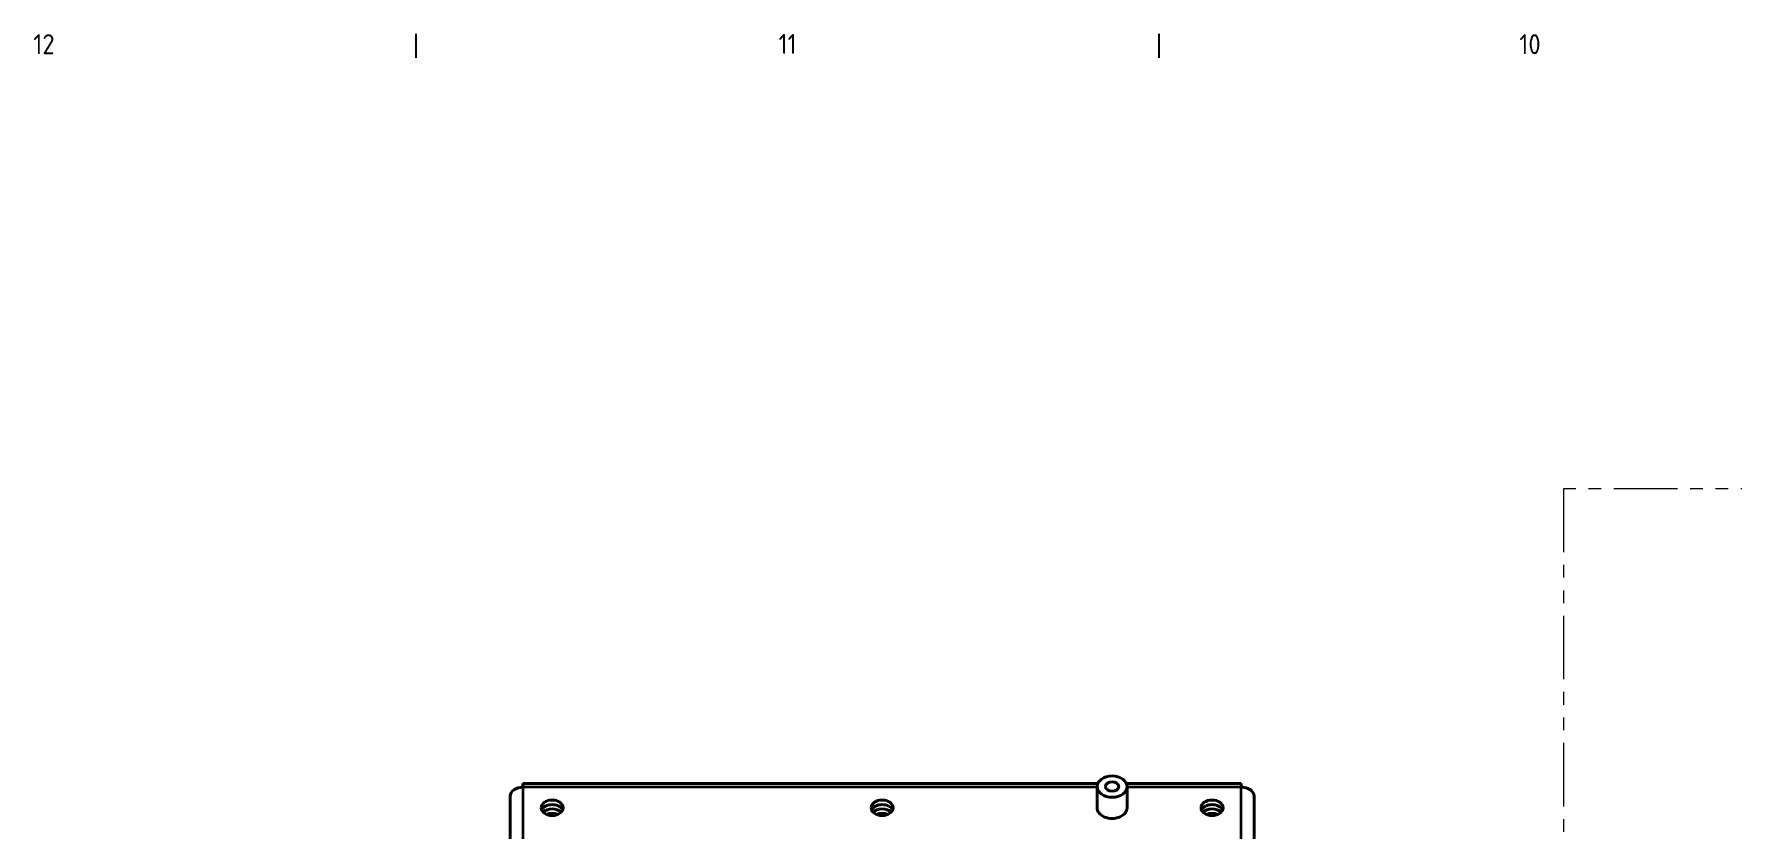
# Model space of a CAD drawing. Header units: millimetres. Extents: x 0 to 5945, y 0 to 4205.
# Drawn here: x 1667 to 2516, y 3720 to 4117 of the extents above; entities that cross this region are included whole.
import ezdxf

# ---------------------------------------------------------------- set-up
doc = ezdxf.new("R2010")
doc.units = ezdxf.units.MM
doc.header["$LTSCALE"] = 5
doc.linetypes.add('PHANTOM', pattern=[63.5, 31.75, -6.35, 6.35, -6.35, 6.35, -6.35])
doc.layers.get('0').update_dxf_attribs({"color": 3, "lineweight": 25})
for name, color, linetype, lineweight in [('가시적인 것(ISO)', 3, 'Continuous', 40), ('가시적인 좁은 것(ISO)', 3, 'Continuous', 35), ('경계(ISO)', 7, 'Continuous', 25), ('참조(ISO)', 6, 'Continuous', 35)]:
    doc.layers.add(name, color=color, linetype=linetype, lineweight=lineweight)
doc.styles.add('문자 텍스트_PSTEK_POSCO', font='isocp.shx')

# ---------------------------------------------------------------- blocks, each defined once
blk = doc.blocks.new('경계 Default Border')
at = {"layer": '경계(ISO)'}
for p, q in [((371.56, 821), (371.56, 823.4)), ((445.88, 821), (445.88, 823.4))]:
    blk.add_line(p, q, dxfattribs=at)
at = {"layer": '경계(ISO)', "color": 2, "char_height": 2, "attachment_point": 7, "style": '문자 텍스트_PSTEK_POSCO'}
for s, insert in [('12', (333.29, 821.38)), ('11', (407.82, 821.4)), ('10', (481.91, 821.38))]:
    blk.add_mtext(s, dxfattribs=dict(at, insert=insert))

msp = doc.modelspace()

# ---------------------------------------------------------------- linework, layer by layer
at = {"layer": '가시적인 것(ISO)'}
for p, q in [((1904.9496, 3736.7106), (1904.8806, 3736.7106)), ((1904.8806, 3736.7106), (1904.8806, 3736.0479)), ((1911.2806, 3740.5734), (1910.3433, 3740.5734)), ((1910.3433, 3740.5246), (1910.3433, 3740.5734)), ((2198.7264, 3742.4479), (1911.2806, 3742.4479)), ((1911.2806, 3742.4479), (1911.2806, 3740.5734)), ((2198.3806, 3730.2496), (2198.3806, 3740.8562)), ((2270.4806, 3742.4479), (2213.0348, 3742.4479)), ((2213.3806, 3730.2496), (2213.3806, 3740.8562)), ((2270.4806, 3740.5734), (2270.4806, 3742.4479)), ((2271.4179, 3740.5734), (2270.4806, 3740.5734)), ((2271.4179, 3740.5246), (2271.4179, 3740.5734)), ((2276.8116, 3736.7106), (2276.8806, 3736.7106)), ((2276.8806, 3736.0479), (2276.8806, 3736.7106)), ((1904.8806, 3517.4105), (1904.8806, 3736.0479)), ((2276.8806, 3736.0479), (2276.8806, 3517.4105))]:
    msp.add_line(p, q, dxfattribs=at)
for centre, major_axis in [((2205.8806, 3740.8562), (-7.5, 0)), ((2205.8806, 3740.8562), (-3.3235, 0)), ((1925.8806, 3730.2496), (-5.5, 0)), ((2090.8806, 3730.2496), (-5.5, 0)), ((2255.8806, 3730.2496), (-5.5, 0))]:
    msp.add_ellipse(centre, major_axis=major_axis, ratio=0.70710678, dxfattribs=at)
for centre, major_axis, start_param, end_param in [((1911.2806, 3736.0479), (-6.4, 0), 4.71238898, 6.28318531), ((2270.4806, 3736.0479), (6.4, 0), 0, 1.57079633), ((1925.8806, 3727.9869), (-5.5, 0), 3.43676954, 5.98800842), ((1925.8806, 3727.9869), (5.5, 0), 0.29517689, 2.84641577), ((1925.8806, 3725.8655), (5.5, 0), 0.59878148, 2.54281118), ((1925.8806, 3725.8655), (-5.5, 0), 3.74037413, 5.68440383), ((2090.8806, 3727.9869), (-5.5, 0), 3.43676954, 5.98800842), ((2090.8806, 3727.9869), (5.5, 0), 0.29517689, 2.84641577), ((2090.8806, 3725.8655), (5.5, 0), 0.59878148, 2.54281118), ((2090.8806, 3725.8655), (-5.5, 0), 3.74037413, 5.68440383), ((2205.8806, 3730.2496), (7.5, 0), 3.14159265, 6.28318531), ((2255.8806, 3727.9869), (-5.5, 0), 3.43676954, 5.98800842), ((2255.8806, 3727.9869), (5.5, 0), 0.29517689, 2.84641577), ((2255.8806, 3725.8655), (5.5, 0), 0.59878148, 2.54281118), ((2255.8806, 3725.8655), (-5.5, 0), 3.74037413, 5.68440383), ((1925.8806, 3723.6028), (-5.5, 0), 4.16626769, 5.25851027), ((2090.8806, 3723.6028), (-5.5, 0), 4.16626769, 5.25851027), ((2255.8806, 3723.6028), (-5.5, 0), 4.16626769, 5.25851027)]:
    msp.add_ellipse(centre, major_axis=major_axis, ratio=0.70710678, start_param=start_param, end_param=end_param, dxfattribs=at)
at = {"layer": '가시적인 좁은 것(ISO)'}
for p, q in [((2198.3806, 3740.5734), (1911.2806, 3740.5734)), ((1911.2806, 3740.5734), (1911.2806, 3521.936)), ((2270.4806, 3740.5734), (2213.3806, 3740.5734)), ((2270.4806, 3521.936), (2270.4806, 3740.5734))]:
    msp.add_line(p, q, dxfattribs=at)
at = {"layer": '참조(ISO)', "color": 6, "linetype": 'PHANTOM', "lineweight": 0, "ltscale": 0.2}
for p, q in [((2431.5806, 3889.7386), (2431.5806, 2939.7386)), ((3631.5806, 3889.7386), (2431.5806, 3889.7386))]:
    msp.add_line(p, q, dxfattribs=at)

# ---------------------------------------------------------------- block references
at = {"xscale": 5, "yscale": 5, "zscale": 5}
msp.add_blockref('경계 Default Border', (0, 0), dxfattribs=at)

doc.saveas('drawing.dxf')
